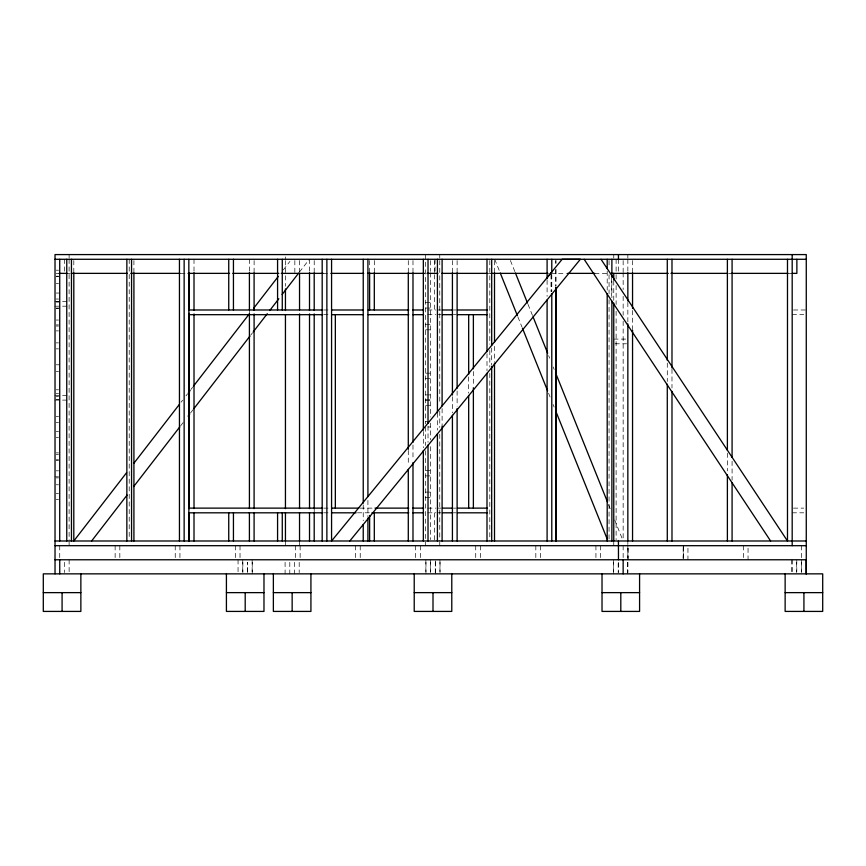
<?xml version="1.0" encoding="UTF-8"?>
<svg xmlns="http://www.w3.org/2000/svg" width="866" height="866" viewBox="0 0 866 866"><rect width="100%" height="100%" fill="white"/><g stroke="black" fill="none" stroke-linecap="round" stroke-linejoin="round"><path stroke-width="0.65" stroke-dasharray="4.33 3.25" d="M181.026 402.268L182.683 400.135M185.974 395.87L187.63 393.727M190.877 389.527L192.577 387.329M283.29 269.954L289.904 261.413M180.68 425.747L183.17 422.543M190.574 412.941L193.064 409.737M250.783 335.045L252.547 332.771M299.441 272.086L309.335 259.28M56.203 270.214L58.542 270.214M56.203 273.364L59.722 273.364M65.589 273.364L72.647 273.364M180.626 273.364L188.842 273.364M323.191 273.364L331.57 273.364M487.883 273.364L490.773 273.364M551.025 273.364L566.451 273.364M594.726 273.364L608.906 273.364M728.566 273.364L731.326 273.364M788.655 273.364L792.184 273.364M56.203 276.211L58.542 276.211M56.203 276.687L58.542 276.687M56.203 283.572L58.542 283.572M56.203 293.044L59.722 293.044M56.203 299.03L58.542 299.03M55.023 301.498L69.107 301.498M56.203 301.682L58.542 301.682M56.203 302.072L59.722 302.072M425.671 302.548L430.37 302.548M55.023 306.196L69.107 306.196M56.203 308.058L59.722 308.058M425.671 308.069L430.37 308.069M56.203 308.567L58.542 308.567M323.668 309.985L330.422 309.985M427.674 309.985L435.782 309.985M437.135 309.985L441.184 309.985M453.34 309.985L456.046 309.985M793.462 309.985L806.268 309.985M323.668 314.683L330.422 314.683M427.674 314.683L435.782 314.683M437.135 314.683L441.184 314.683M453.34 314.683L456.046 314.683M792.184 314.683L803.702 314.683M56.203 320.041L58.542 320.041M425.671 324.285L430.37 324.285M56.203 324.902L58.542 324.902M56.203 326.027L58.542 326.027M425.671 329.805L430.37 329.805M56.203 330.888L58.542 330.888M613.767 339.093L627.85 339.093M56.203 342.871L58.542 342.871M615.044 343.791L626.573 343.791M56.203 348.857L58.542 348.857M56.203 364.792L59.722 364.792M56.203 371.666L58.542 371.666M425.671 373.17L430.37 373.17M425.671 378.68L430.37 378.68M56.203 389.787L58.542 389.787M56.203 393.694L58.542 393.694M425.671 394.896L430.37 394.896M55.023 395.405L69.107 395.405M56.203 396.66L58.542 396.66M56.203 399.681L59.722 399.681M425.671 399.756L430.37 399.756M55.023 400.103L69.107 400.103M425.671 400.417L430.37 400.417M425.671 405.277L430.37 405.277M56.203 416.514L58.542 416.514M425.671 421.493L429.2 421.493M56.203 422.511L58.542 422.511M428.02 427.003L430.37 427.003M56.203 431.604L58.542 431.604M56.203 437.59L58.542 437.59M56.203 452.886L58.542 452.886M56.203 454.434L58.542 454.434M56.203 459.77L58.542 459.77M56.203 460.42L58.542 460.42M425.671 470.379L430.37 470.379M56.203 470.812L58.542 470.812M425.671 475.889L430.37 475.889M55.023 476.809L58.542 476.809M56.203 477.88L58.542 477.88M56.203 484.765L58.542 484.765M425.671 492.105L430.37 492.105M56.203 493.642L58.542 493.642M425.671 497.625L430.37 497.625M56.203 499.628L58.542 499.628M323.668 508.125L330.422 508.125M360.137 508.125L375 508.125M427.674 508.125L435.782 508.125M437.135 508.125L441.184 508.125M453.34 508.125L456.046 508.125M793.462 508.125L803.702 508.125M323.668 512.813L330.422 512.813M357.442 512.813L373.138 512.813M427.674 512.813L435.782 512.813M437.135 512.813L441.184 512.813M453.34 512.813L456.046 512.813M792.184 512.813L803.702 512.813M510.41 260.525L514.945 271.794M528.033 304.356L532.558 315.625M548.665 355.688L549.672 358.188M553.19 366.957L554.197 369.457M608.56 504.683L610.573 509.684M614.708 519.968L622.145 538.49M494.724 259.28L499.758 271.794M517.879 316.869L521.906 326.893M548.579 393.251L550.094 397.007M553.114 404.519L554.132 407.063M801.57 545.688L801.57 559.772M801.57 562.326L801.57 572.578M801.483 559.772L801.483 572.578M796.785 559.772L796.785 572.578M796.59 562.326L796.59 572.578M792.087 559.772L792.087 572.578M791.903 559.772L791.903 572.578M748.051 548.243L748.051 559.772M743.353 545.688L743.353 558.494M732.084 461.242L732.084 480.165M727.386 453.135L727.386 470.898M687.95 548.243L687.95 559.772M683.62 545.688L683.62 558.494M671.984 369.176L671.984 387.979M667.285 363.07L667.285 381.495M632.548 260.558L632.548 272.086M632.548 310.493L632.548 329.372M628.218 548.243L628.218 559.772M627.85 254.582L627.85 258.1M627.85 259.28L627.85 272.086M627.85 302.407L627.85 322.628M627.85 542.159L627.85 544.508M627.85 545.688L627.85 559.772M627.85 562.326L627.85 572.578M627.753 548.243L627.753 559.772M627.753 562.326L627.753 572.578M627.569 562.326L627.569 573.855M623.152 260.558L623.152 272.086M623.152 272.758L623.152 289.58M623.152 296.345L623.152 315.267M623.152 321.286L623.152 539.637M623.152 545.688L623.152 559.772M618.465 259.28L618.465 273.364M618.367 562.326L618.259 572.578L618.183 562.326M616.116 259.28L616.116 274.111M616.116 274.717L616.116 279.501M616.116 285.531L616.116 304.453M616.116 311.208L616.116 539.637M613.767 254.582L613.756 258.1M613.756 280.844L613.767 300.394M613.767 542.159L613.756 545.688M613.669 562.326L613.561 573.855M613.485 559.772L613.485 572.578M611.883 281.06L611.883 297.698M611.418 278.181L611.418 295.739M609.058 260.558L609.058 267.367M609.058 274.717L609.058 293.639M609.058 299.712L609.058 540.99M607.196 271.274L607.196 290.088M600.614 545.688L600.614 559.772M595.927 545.688L595.927 558.494M556.015 260.558L556.015 263.329M556.015 269.521L556.015 286.267M555.723 260.558L555.723 263.318M555.723 269.521L555.723 286.235M551.783 274.533L551.783 291.561M551.317 274.717L551.317 291.387M551.025 274.717L551.025 291.625M547.096 280.119L547.096 296.345M540.525 545.688L540.525 559.772M535.827 545.688L535.827 558.494M494.508 260.558L494.508 272.086M494.508 346.357L494.508 361.717M491.693 347.98L491.693 365.279M489.81 260.558L489.81 344.192M489.81 350.405L489.81 367.108M489.81 373.387L489.81 540.99M486.995 353.718L486.995 370.724M480.424 545.688L480.424 559.772M475.726 545.688L475.726 558.494M473.377 371.492L473.377 386.377M468.679 376.905L468.679 393.142M457.118 260.558L457.118 273.364M457.118 390.956L457.118 406.197M452.42 260.558L452.42 272.086M452.42 396.769L452.42 412.941M442.104 408.525L442.104 425.563M440.025 562.326L440.025 572.578M439.95 559.772L439.95 572.578M439.766 254.582L439.766 258.1M439.766 260.558L439.766 404.476M439.766 411.231L439.766 427.447M439.766 434.212L439.766 540.99M439.766 542.159L439.766 545.688M437.417 412.985L437.417 430.153M435.338 573.855L435.338 559.772L435.252 572.578M435.068 259.28L435.068 273.364M434.407 260.558L434.407 273.959M434.407 274.674L434.407 309.985M434.407 512.813L434.407 540.99M430.651 562.326L430.651 572.578M430.554 559.772L430.554 572.578M430.37 260.623L430.37 271.404M430.37 272.758L430.37 416.979M430.37 423.171L430.37 439.896M430.37 446.64L430.37 539.637M428.02 426.104L428.02 442.32M425.953 562.326L425.953 573.855M425.866 559.772L425.866 572.578M425.671 254.582L425.671 423.885M425.671 427.003L425.671 445.481M425.671 450.807L425.671 540.99M425.671 542.159L425.671 545.688M423.333 431.495L423.333 447.722M420.324 545.688L420.324 559.772M415.626 545.688L415.626 558.494M412.985 260.558L412.985 273.364M412.985 445.027L412.985 460.117M408.287 260.558L408.287 272.086M408.287 450.428L408.287 465.507M374.307 260.558L374.307 272.086M369.62 260.558L369.62 272.086M367.92 500.44L367.92 516.656M363.233 504.921L363.233 520.715M360.224 545.688L360.224 559.772M355.525 545.688L355.525 558.494M314.217 260.558L314.196 272.086M314.217 509.295L314.217 512.813M309.519 259.28L309.508 273.364M300.123 545.688L300.123 559.772M299.539 260.558L299.539 272.086M299.539 542.159L299.539 545.688M299.192 562.326L299.192 572.578M295.436 545.688L295.436 558.494M294.841 260.558L294.841 273.364M294.494 562.326L294.494 573.855M289.796 562.326L289.796 573.855M285.444 256.931L285.444 259.28M285.444 260.623L285.444 286.235M285.444 542.159L285.444 545.688M285.098 562.326L285.098 573.855M254.117 260.558L254.095 272.086M252.233 562.326L252.233 573.855M252.147 559.772L252.147 573.855M249.419 259.28L249.408 272.086M249.419 311.132L249.419 313.784M242.848 562.326L242.848 572.578M242.751 559.772L242.751 573.855M240.023 545.688L240.023 559.772M238.053 559.772L238.053 573.855M235.335 545.688L235.335 558.494M194.006 259.28L194.016 272.086M179.933 545.688L179.933 559.772M175.235 545.688L175.235 558.494M133.916 260.558L133.916 273.364M129.218 259.28L129.218 539.637M119.833 545.688L119.833 559.772M115.135 545.688L115.135 558.494M73.805 260.558L73.816 273.364M69.107 254.582L69.128 258.1M69.107 259.28L69.107 540.99M69.128 542.159L69.107 545.688M69.128 559.772L69.128 573.855M64.42 259.28L64.42 273.364M64.43 562.326L64.43 572.578M59.732 545.688L59.732 559.772M683.252 558.494L683.252 545.688L683.155 558.494M247.535 572.578L247.535 562.326L247.449 572.578"/><path stroke-width="1.3" d="M126.598 472.695L73.805 540.99L73.816 272.758M134.013 463.094L179.381 404.4M188.442 392.666L190.098 390.534M193.389 386.258L249.473 313.698M253.597 308.361L278.354 276.351M91.612 540.99L127.075 495.103M133.667 486.573L179.857 426.808M188.106 416.135L189.762 414.002M193.876 408.665L249.96 336.105M253.262 331.84L267.291 313.698M269.748 310.493L278.82 298.759M282.121 294.494L298.618 273.147M547.096 277.672L551.783 271.913M349.777 540.99L580.382 259.248L562.153 259.28L331.57 540.99L331.57 259.28M55.023 259.28L806.268 259.28M59.094 273.364L67.212 273.364M71.272 273.364L127.291 273.364M130.788 273.364L180.052 273.364M188.041 273.364L229.533 273.364M232.813 273.364L278.82 273.364M281.288 273.364L323.191 273.364M330.985 273.364L363.731 273.364M367.509 273.364L424.546 273.364M427.025 273.364L437.85 273.364M441.909 273.364L487.157 273.364M490.99 273.364L548.037 273.364M567.685 273.364L594.834 273.364M611.407 273.364L668.26 273.364M670.955 273.364L727.527 273.364M731.326 273.364L788.136 273.364M792.184 273.364L796.872 273.364L796.872 259.28M188.842 309.985L322.314 309.985M331.775 309.985L362.843 309.985M368.245 309.985L408.763 309.985M412.822 309.985L423.626 309.985M442.537 309.985L451.987 309.985M457.389 309.985L487.114 309.985M188.842 314.683L322.314 314.683M331.775 314.683L362.843 314.683M368.245 314.683L408.763 314.683M412.822 314.683L423.626 314.683M442.537 314.683L451.987 314.683M457.389 314.683L487.114 314.683M188.842 508.125L322.314 508.125M331.775 508.125L358.784 508.125M375 508.125L408.763 508.125M412.822 508.125L423.626 508.125M442.537 508.125L451.987 508.125M457.389 508.125L487.114 508.125M188.842 512.813L322.314 512.813M331.775 512.813L356.088 512.813M371.958 512.813L408.763 512.813M412.822 512.813L423.626 512.813M442.537 512.813L451.987 512.813M457.389 512.813L487.114 512.813M55.023 540.99L806.268 540.99M55.023 545.688L806.268 545.688M55.034 559.772L806.268 559.772M43.3 592.636L80.863 592.636M226.416 592.636L263.978 592.636M273.364 592.636L310.926 592.636M414.219 592.636L451.781 592.636M602.022 592.636L639.584 592.636M785.137 592.636L822.7 592.636M601.026 259.28L787.486 540.99L787.486 259.28M584.139 259.28L770.599 540.99M515.443 273.05L527.524 303.1M533.055 316.869L547.658 353.187M555.712 373.214L607.553 502.172M500.267 273.05L517.381 315.625M522.415 328.138L547.572 390.739M555.626 410.776L607.467 539.735M806.268 573.855L806.268 254.582L55.023 254.582L55.034 573.855M806.17 559.772L806.17 573.855M803.919 592.636L803.919 611.418M792.184 254.582L792.184 545.688M785.137 573.855L785.137 611.418L822.7 611.418L822.7 573.855L43.3 573.855L43.3 611.418L80.863 611.418L80.863 573.855M732.084 259.28L732.084 457.421M732.084 482.806L732.084 540.99M727.386 259.28L727.386 450.428M727.386 474.763L727.386 540.99M671.984 259.28L671.984 367.974M671.984 391.367L671.984 540.99M667.285 259.28L667.285 360.375M667.285 384.201L667.285 540.99M639.584 573.855L639.584 611.418L602.022 611.418L602.022 573.855M632.548 272.758L632.548 308.502M632.548 330.13L632.548 540.99M627.85 272.758L627.85 301.065M627.85 323.981L627.85 540.99M623.152 559.772L623.152 573.855M620.803 592.636L620.803 611.418M618.443 254.582L618.465 259.28M618.443 540.99L618.465 559.772M613.756 273.364L613.767 280.119M613.756 303.1L613.767 540.99M611.883 259.28L611.883 277.423M611.883 301.206L611.883 540.99M607.196 259.28L607.196 268.59M607.196 293.639L607.196 540.99M556.015 287.609L556.015 540.99M555.723 287.588L555.723 540.99M551.783 259.28L551.783 272.086M551.783 293.639L551.783 540.99M547.096 259.28L547.096 278.765M547.096 299.907L547.096 540.99M494.508 272.758L494.508 342.297M494.508 363.07L494.508 540.99M491.693 259.28L491.693 345.361M491.693 366.632L491.693 540.99M486.995 259.28L486.995 351.758M486.995 373.333L486.995 540.99M473.377 314.683L473.377 368.786M473.377 387.73L473.377 508.125M468.679 314.683L468.679 374.199M468.679 395.849L468.679 508.125M457.118 272.758L457.118 388.249M457.118 408.525L457.118 540.99M452.42 272.758L452.42 395.015M452.42 415.29L452.42 540.99M451.781 573.855L451.781 611.418L414.219 611.418L414.219 573.855M442.104 259.28L442.104 405.938M442.104 426.104L442.104 540.99M437.417 259.28L437.417 412.584M437.417 433.909L437.417 540.99M433 592.636L433 611.418M428.02 259.28L428.02 423.398M428.02 445.027L428.02 540.99M423.333 259.28L423.333 430.153M423.333 450.428L423.333 540.99M412.985 272.758L412.985 442.32M412.985 462.596L412.985 540.99M408.287 272.758L408.287 449.335M408.287 469.35L408.287 540.99M374.307 272.628L374.307 309.985M374.307 512.813L374.307 540.99M369.62 272.628L369.62 309.985M369.62 515.497L369.62 540.99M367.92 259.28L367.92 496.575M367.92 518.009L367.92 540.99M363.233 259.28L363.233 503.146M363.233 524.547L363.233 540.99M335.337 314.683L335.337 508.125M326.872 259.28L326.872 540.99M322.184 259.28L322.184 540.99M314.196 272.758L314.217 310.493M314.196 313.914L314.196 508.634M314.196 512.607L314.196 540.99M310.926 573.855L310.926 611.418L273.364 611.418L273.364 573.855M309.519 272.758L309.508 310.493M309.519 313.914L309.519 508.634M309.519 512.607L309.519 540.99M299.539 273.364L299.539 309.855M299.539 313.914L299.539 508.548M299.539 512.607L299.539 540.99M292.145 592.636L292.145 611.418M285.444 288.93L285.444 310.493M285.444 314.542L285.444 508.634M285.444 512.683L285.444 540.99M282.273 259.28L282.273 309.985M282.273 512.813L282.273 540.99M277.575 259.28L277.575 309.985M277.575 512.813L277.575 540.99M263.978 573.855L263.978 611.418L226.416 611.418L226.416 573.855M254.095 272.736L254.095 310.277M254.095 313.914L254.095 508.645M254.095 512.607L254.095 540.99M249.408 272.574L249.408 309.855M249.408 313.784L249.419 508.548M249.408 512.596L249.408 540.99M245.197 592.636L245.197 611.418M233.441 259.28L233.441 309.985M233.441 512.813L233.441 540.99M228.743 259.28L228.743 309.985M228.743 512.813L228.743 540.99M194.006 272.703L194.016 310.288M194.016 313.914L194.016 508.548M194.006 512.596L194.006 540.99M189.308 272.779L189.318 310.569M189.308 313.265L189.318 508.71M189.308 512.607L189.318 540.99M188.842 259.28L188.842 540.99M184.144 259.28L184.144 540.99M179.446 259.28L179.446 540.99M133.916 272.79L133.916 540.99M131.556 259.28L131.556 540.99M126.858 259.28L126.858 540.99M71.456 259.28L71.456 540.99M66.758 259.28L66.758 540.99M62.081 592.636L62.081 611.418M59.722 259.28L59.722 540.99M59.732 559.772L59.732 573.855"/></g></svg>
